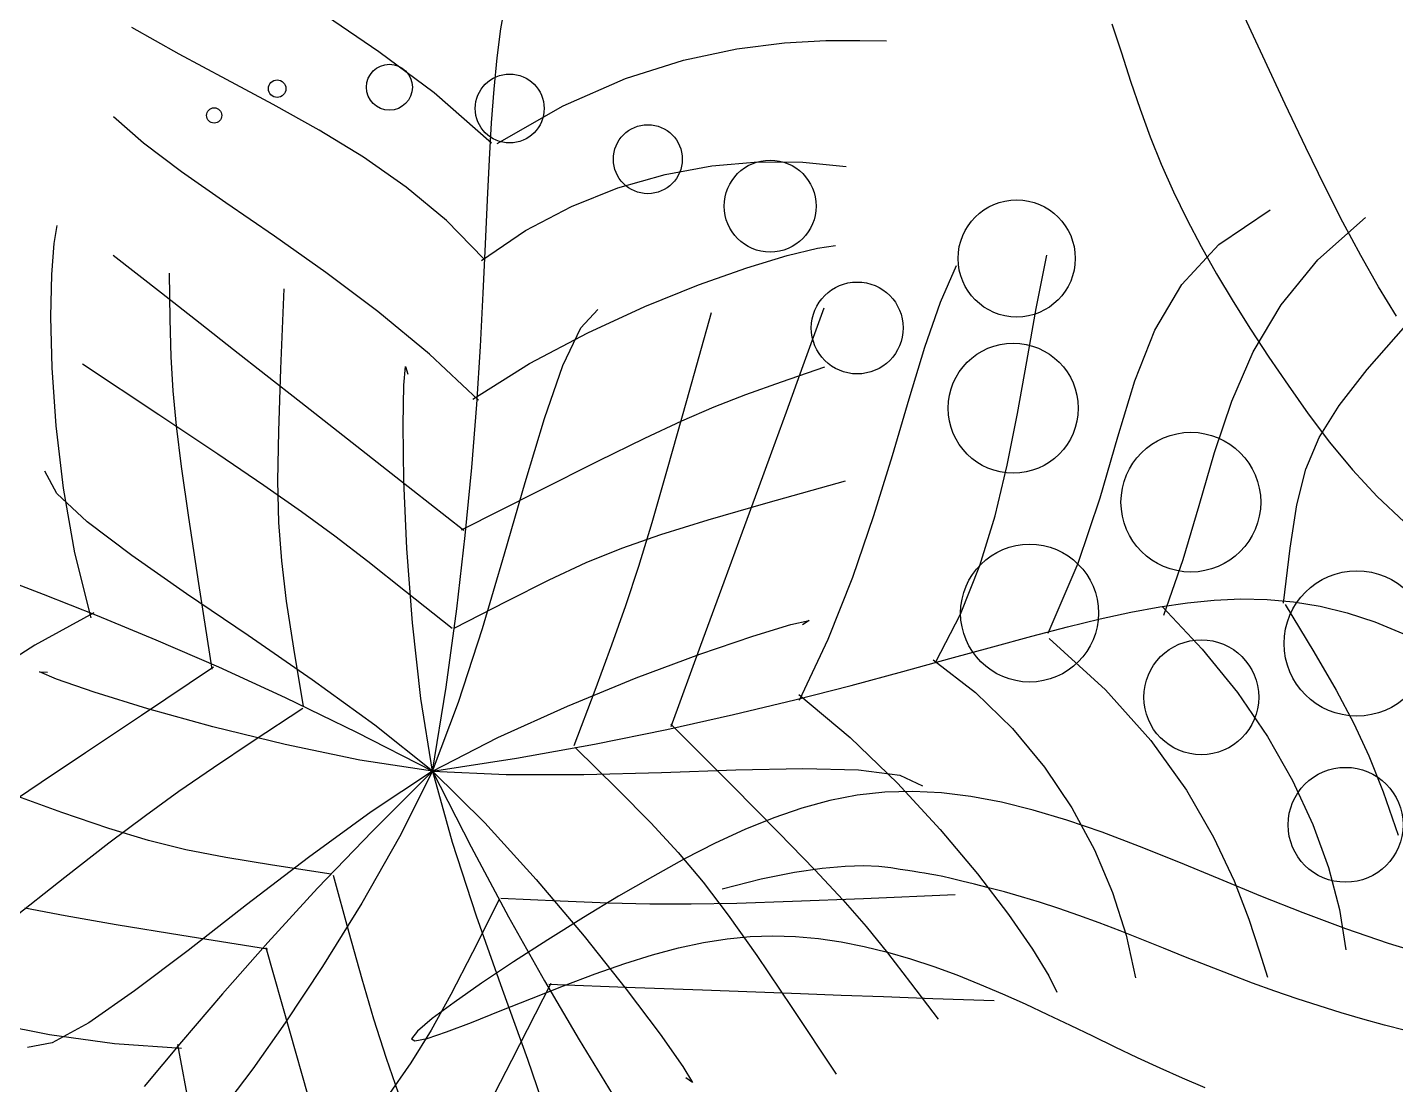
# Model space of a CAD drawing. Header units: millimetres. Extents: x -1030105 to 906887, y -616134 to 1220667.
# Drawn here: x -99299 to -98231, y 559621 to 560447 of the extents above; entities that cross this region are included whole.
import ezdxf

# ---------------------------------------------------------------- set-up
doc = ezdxf.new("R2010")
doc.units = ezdxf.units.MM
doc.header["$MEASUREMENT"] = 0
doc.linetypes.add('DASH', pattern=[0.35, 0.25, -0.1])
doc.linetypes.add('DASHED', pattern=[0.75, 0.5, -0.25])
doc.layers.add('A-Furniture', color=143, linetype='Continuous')
doc.layers.add('A-Tree', color=98, linetype='Continuous')
doc.layers.add('A-Wall', color=6, linetype='Continuous', lineweight=9)

# ---------------------------------------------------------------- blocks, each defined once
blk = doc.blocks.new('FUR')
at = {"layer": 'A-Furniture'}
blk.add_spline([(-46363.2046159654, 38182.85801342491), (-48352.45049999998, 38723.47072861483), (-50738.45049999998, 38177.97072861483), (-51361.95049999998, 36516.97072861483), (-50932.45049999998, 34079.47072861483), (-50064.45049999998, 32040.47072861483), (-50421.45049999998, 30984.47072861483), (-51847.95049999998, 29642.97072861483), (-52520.45049999998, 28301.97072861483), (-51538.45049999998, 26725.97072861483), (-50124.45049999998, 25889.47072861483), (-50094.95049999998, 24970.97072861483), (-52639.45049999998, 24598.97072861483), (-55764.95049999998, 24190.97072861483), (-58101.45049999998, 22242.47072861483), (-58906.45049999998, 18981.47072861483), (-56698.45049999998, 16186.47072861483), (-53354.95049999998, 16334.47072861483), (-51777.45049999998, 19442.47072861483), (-50750.45049999998, 19799.47072861483), (-49707.95049999998, 18980.47072861483), (-48063.95049999998, 17525.97072861483), (-44521.95049999998, 19754.47072861483), (-45333.45049999998, 23058.97072861483), (-45063.45049999998, 25559.47072861483), (-44006.95049999998, 26674.97072861483), (-42619.95049999998, 29779.47072861483), (-44288.45049999998, 31022.47072861483), (-44768.45049999998, 31763.97072861483), (-44666.95049999998, 32855.97072861483), (-43949.45049999998, 34829.47072861483), (-44667.45049999998, 36917.97072861483), (-46363.20461596519, 38182.85801342502)], degree=3, dxfattribs=at)
at = {"layer": 'A-Furniture', "color": 8, "linetype": 'DASH', "ltscale": 50}
blk.add_spline([(-50565.95049999998, 37158.97072861483), (-51007.95049999998, 36018.47072861483), (-50216.45049999998, 33498.97072861483), (-49314.45049999998, 31732.97072861483), (-50013.95049999998, 29838.47072861483), (-51872.95049999998, 28826.97072861483), (-52222.45049999998, 28146.47072861483), (-51693.45049999998, 27010.97072861483), (-49882.95049999998, 26208.47072861483), (-49561.45049999998, 25206.47072861483), (-50398.45049999998, 23780.47072861483), (-53858.45049999998, 23927.97072861483), (-55624.95049999998, 23970.97072861483), (-58351.95049999998, 20316.47072861483), (-57893.95049999998, 17233.97072861483), (-55903.95049999998, 16634.97072861483), (-53916.45049999998, 17057.97072861483), (-52627.95049999998, 18970.97072861483), (-51723.95049999998, 19729.47072861483), (-50443.95049999998, 19895.47072861483), (-49094.45049999998, 18897.47072861483), (-47842.95049999998, 18106.47072861483), (-46007.95049999998, 18156.47072861483), (-44971.95049999998, 19467.47072861483), (-45615.95049999998, 21674.97072861483), (-45842.45049999998, 25105.97072861483), (-44013.45049999998, 27179.97072861483), (-43513.95049999998, 29135.47072861483), (-44916.45049999998, 31443.97072861483), (-45133.45049999998, 32868.97072861483), (-44396.45049999998, 34640.47072861483), (-45721.95049999998, 37012.97072861483), (-47384.45049999998, 37836.47072861483), (-50304.45049999998, 37553.97072861483), (-50565.95049999998, 37158.97072861483)], degree=3, dxfattribs=at)
blk = doc.blocks.new('CAY8')
at = {"color": 0, "linetype": 'ByBlock'}
for p, q in [((-472.0234123269674, 249.7423851020376), (-479.4823374234238, 262.9357284280577)), ((-464.3901957457329, 236.8827186455765), (-472.0234123269674, 249.7423851020376)), ((-493.3728756879118, 233.6160358910729), (-496.7188897224969, 244.2751476715221)), ((-456.83089674443, 224.1828769493968), (-464.3901957457329, 236.8827186455765)), ((-424.066612782799, 221.536708998372), (-431.4266152527471, 237.579731370899)), ((-488.4286817521916, 221.3224016567492), (-493.3728756879118, 233.6160358910729)), ((-529.1291118873614, 222.6156771424376), (-525.7962675628205, 226.4478168671649)), ((-534.1771942512187, 215.5189415606455), (-529.1291118873614, 222.6156771424376)), ((-482.3386541822165, 207.5884679366663), (-488.4286817521916, 221.3224016567492)), ((-449.5937243877688, 211.4690079040902), (-456.83089674443, 224.1828769493968)), ((-416.7712061167895, 203.7164701459933), (-424.066612782799, 221.536708998372)), ((-540.4725774658564, 205.5787181333817), (-534.1771942512187, 215.5189415606455)), ((-391.6166716450225, 209.4116316665695), (-386.536456254702, 215.2882704434614)), ((-510.747772966175, 195.2770739056814), (-516.8282137294864, 211.2602769260211)), ((-442.9268877396735, 198.5672594000516), (-449.5937243877688, 211.4690079040902)), ((-475.5551392436882, 192.6084576991361), (-482.3386541822165, 207.5884679366663)), ((-396.7141912121133, 203.0162115733274), (-391.6166716450225, 209.4116316665695)), ((-547.5473243426732, 193.2161148739415), (-540.4725774658564, 205.5787181333817)), ((-410.3545528378509, 183.4893243508359), (-416.7712061167895, 203.7164701459933)), ((-401.9414920584222, 196.0155466181914), (-396.7141912121133, 203.0162115733274)), ((-512.3606044728203, 187.8422923909693), (-505.9418902254674, 198.9026007555385)), ((-437.0785958647884, 185.3037793283311), (-442.9268877396735, 198.5672594000516)), ((-505.8641104859544, 182.4341494421842), (-510.747772966175, 195.2770739056814)), ((-407.4110512876414, 188.3231732573859), (-401.9414920584222, 196.0155466181914)), ((-554.9334976935261, 178.8522397940487), (-547.5473243426732, 193.2161148739415)), ((-468.530483204273, 176.5765939127978), (-475.5551392436882, 192.6084576991361)), ((-528.8949956708511, 166.6540602360055), (-539.8103094443923, 189.728823084175)), ((-517.5206264303979, 178.707533109935), (-512.3606044728203, 187.8422923909693)), ((-413.2353460013674, 179.8526279462185), (-407.4110512876414, 188.3231732573859)), ((-432.2970578273653, 171.5047155791926), (-437.0785958647884, 185.3037793283311)), ((-501.6613035335231, 171.3699867887062), (-505.8641104859544, 182.4341494421842)), ((-419.5268533027684, 170.5174471407827), (-413.2353460013674, 179.8526279462185)), ((-409.0996644252064, 182.551678090118), (-387.9325918826053, 182.0549317809655)), ((-387.9325918826053, 182.0549317809655), (-369.1204170304827, 179.5734140641234)), ((-369.1204170304827, 179.5734140641234), (-352.585834899377, 175.6065559342187)), ((-562.1631603298792, 162.9082009060821), (-554.9334976935261, 178.8522397940487)), ((-521.9710355261104, 170.3198993019851), (-517.5206264303979, 178.707533109935)), ((-493.1637030583934, 160.0134672612567), (-480.8241519440107, 178.658963784017)), ((-461.7170323297378, 159.6870995455047), (-468.530483204273, 176.5765939127978)), ((-352.585834899377, 175.6065559342187), (-338.2515405183203, 170.6537883855508)), ((-564.5138418767656, 162.6316658040832), (-564.2287910132563, 169.6328246443973)), ((-526.2609111872789, 161.5009673563418), (-521.9710355261104, 170.3198993019851)), ((-497.6234293520738, 160.7230691995373), (-501.6613035335231, 171.3699867887062)), ((-428.8304826916556, 156.9962160433588), (-432.2970578273653, 171.5047155791926)), ((-426.3980502948816, 160.2311672960586), (-419.5268533027684, 170.5174471407827)), ((-338.2515405183203, 170.6537883855508), (-326.0402289184403, 165.2145424122882)), ((-520.4836575158024, 148.7442344275569), (-528.8949956708511, 166.6540602360055)), ((-326.0402289184403, 165.2145424122882), (-315.8745951290311, 159.788249008403)), ((-568.7683750635242, 145.8051062228787), (-562.1631603298792, 162.9082009060821)), ((-561.3908892303134, 151.4822163891677), (-564.5138418767656, 162.6316658040832)), ((-530.9393328405695, 151.0723136625547), (-526.2609111872789, 161.5009673563418)), ((-493.2345651866326, 149.1318799274613), (-497.6234293520738, 160.7230691995373)), ((-433.9598652631812, 148.9246750819239), (-426.3980502948816, 160.2311672960586)), ((-502.6604980956745, 145.4379338099916), (-493.1637030583934, 160.0134672612567)), ((-455.5671328871595, 142.1341975657651), (-461.7170323297378, 159.6870995455047)), ((-429.6877750555486, 156.9531823333546), (-414.8217997479205, 157.7185587842632)), ((-414.8217997479205, 157.7185587842632), (-400.4439684549998, 156.8858986028954)), ((-400.4439684549998, 156.8858986028954), (-386.6384441060054, 154.6065946029285)), ((-315.8745951290311, 159.788249008403), (-307.6773341808275, 154.874339168784)), ((-386.6384441060054, 154.6065946029285), (-373.4893896300255, 151.0320395988911)), ((-307.6773341808275, 154.874339168784), (-301.3711411031236, 150.9722438874687)), ((-582.2682348797953, 140.4461434610657), (-591.408847836834, 152.2033529562632)), ((-555.6430690272518, 136.9833626435156), (-561.3908892303134, 151.4822163891677)), ((-536.5553799144818, 137.8555146098461), (-530.9393328405695, 151.0723136625547)), ((-513.9895497671878, 134.6363956933947), (-520.4836575158024, 148.7442344275569)), ((-487.9787882800647, 135.2349022262442), (-493.2345651866326, 149.1318799274613)), ((-442.3170312238708, 136.5982580254877), (-433.9598652631812, 148.9246750819239)), ((-373.4893896300255, 151.0320395988911), (-361.0809679558206, 146.3136264043951)), ((-574.2812047055322, 127.9640637561624), (-568.7683750635242, 145.8051062228787)), ((-509.9663292856112, 133.7321927650646), (-502.6604980956745, 145.4379338099916)), ((-361.0809679558206, 146.3136264043951), (-349.4973420130682, 140.6027478327251)), ((-466.1635207579584, 138.4586189779893), (-463.0849873619572, 142.6171325276318)), ((-463.0849873619572, 142.6171325276318), (-463.6372864373461, 140.4370648727654)), ((-450.5331311432874, 124.112110941498), (-455.5671328871595, 142.1341975657651)), ((-572.4520528887351, 127.5246524686463), (-582.2682348797953, 140.4461434610657)), ((-543.6581318356166, 120.6721465877654), (-536.5553799144818, 137.8555146098461)), ((-472.0525028752872, 129.0653048511904), (-466.1635207579584, 138.4586189779893)), ((-349.4973420130682, 140.6027478327251), (-338.8226747307908, 134.0507966980167)), ((-548.0535172211949, 119.9339908118436), (-555.6430690272518, 136.9833626435156)), ((-515.7329888584845, 123.696073461515), (-509.9663292856112, 133.7321927650646)), ((-508.8259272145206, 122.9675940677571), (-513.9895497671878, 134.6363956933947)), ((-481.3401758777891, 117.6706193487353), (-487.9787882800647, 135.2349022262442)), ((-451.5727323776209, 123.2695538684948), (-442.3170312238708, 136.5982580254877)), ((-338.8226747307908, 134.0507966980167), (-329.1411290379456, 126.8091658138819)), ((-591.6277328439446, 129.5552473305233), (-610.2219580934379, 129.1304904034132)), ((-572.932117834569, 128.773736451456), (-591.6277328439446, 129.5552473305233)), ((-562.0089620236668, 113.3461963345053), (-572.4520528887351, 127.5246524686463)), ((-479.9315499634231, 115.540970774784), (-472.0525028752872, 129.0653048511904)), ((-425.3696475483939, 120.1530564887162), (-415.7309364694866, 126.5685303004884)), ((-415.7309364694866, 126.5685303004884), (-408.9843531721035, 128.4609078810772)), ((-591.4065138082788, 118.3416673490738), (-594.410176080577, 122.5545779539989)), ((-594.410176080577, 122.5545779539989), (-592.5074783316068, 121.3556323652829)), ((-520.6122690447719, 114.1294052340545), (-515.7329888584845, 123.696073461515)), ((-504.4060446454805, 112.374879584424), (-508.8259272145206, 122.9675940677571)), ((-461.8301529237269, 108.9562003518386), (-451.5727323776209, 123.2695538684948)), ((-451.7200664056927, 125.144966178721), (-433.0486686639615, 125.4151389438794)), ((-433.0486686639615, 125.4151389438794), (-414.7415354125824, 124.4183533439082)), ((-414.7415354125824, 124.4183533439082), (-397.3437647140945, 122.4695145579699)), ((-397.3437647140945, 122.4695145579699), (-381.4004546313645, 119.883527767257)), ((-245.2185787818435, 122.466199539298), (-247.1351987057842, 114.2389463308591)), ((-584.2927367524444, 109.8382188335909), (-591.4065138082788, 118.3416673490738)), ((-552.7966680316877, 98.34378598546937), (-543.6581318356166, 120.6721465877654)), ((-539.4053697646432, 101.1329871384096), (-548.0535172211949, 119.9339908118436)), ((-437.3827027587813, 110.2061624241342), (-425.3696475483939, 120.1530564887162)), ((-381.4004546313645, 119.883527767257), (-367.456703226866, 116.975298150408)), ((-488.9802782726965, 98.98939737553337), (-479.9315499634231, 115.540970774784)), ((-472.8028052226709, 95.07751454870049), (-481.3401758777891, 117.6706193487353)), ((-367.456703226866, 116.975298150408), (-356.0576085637931, 114.0597308886809)), ((-550.9876224443415, 97.81809141617305), (-562.0089620236668, 113.3461963345053)), ((-525.2559620744923, 103.8320174178534), (-520.6122690447719, 114.1294052340545)), ((-500.1431568491225, 101.495302277699), (-504.4060446454805, 112.374879584424)), ((-400.8985832363014, 93.93598275101431), (-382.3261971223528, 111.447556904177)), ((-356.0576085637931, 114.0597308886809), (-347.748268704685, 111.4517311611071)), ((-347.748268704685, 111.4517311611071), (-343.0737817123427, 109.4662041477659)), ((-247.1351987057842, 114.2389463308591), (-249.0017654433741, 106.1367432765346)), ((-573.8650901500205, 98.16555069083006), (-584.2927367524444, 109.8382188335909)), ((-473.1924770616151, 93.67583521634697), (-461.8301529237269, 108.9562003518386)), ((-451.2523184500151, 97.71952408367542), (-437.3827027587813, 110.2061624241342)), ((-213.8665142366135, 93.09714804663417), (-212.0859764125034, 109.6537806378929)), ((-530.315860177272, 91.60373934716517), (-525.2559620744923, 103.8320174178534)), ((-249.0017654433741, 106.1367432765346), (-250.7557125121002, 98.09081274672826)), ((-609.3224228992531, 85.78770611924301), (-620.2499079079407, 99.32378246149347)), ((-530.4817626108834, 81.37923786792999), (-539.4053697646432, 101.1329871384096)), ((-495.4505186133883, 88.965912181362), (-500.1431568491225, 101.495302277699)), ((-609.9228009681956, 95.89379316142913), (-622.3029106705999, 95.30160976731895)), ((-595.0818653860897, 96.59793175597042), (-609.9228009681956, 95.89379316142913)), ((-576.3257956500074, 97.48396543743183), (-595.0818653860897, 96.59793175597042)), ((-552.2002834869181, 98.62183409217141), (-576.3257956500074, 97.48396543743183)), ((-560.9198192387394, 84.44498120407115), (-573.8650901500205, 98.16555069083006)), ((-539.4366943115583, 80.84765406869155), (-550.9876224443415, 97.81809141617305)), ((-498.3783040526523, 80.51436528085651), (-488.9802782726965, 98.98939737553337)), ((-473.2515376457504, 95.55878836633383), (-449.1920418083955, 93.76736685017568)), ((-466.4607109725748, 83.68481744486235), (-451.2523184500151, 97.71952408367542)), ((-368.0686793536279, 85.52194599921677), (-354.7467094988297, 96.24387016711444)), ((-250.7557125121002, 98.09081274672826), (-252.3344734289913, 90.03237711354632)), ((-536.4437555838504, 76.24440035715998), (-530.315860177272, 91.60373934716517)), ((-485.7628889914322, 77.44609620422307), (-473.1924770616151, 93.67583521634697)), ((-449.1920418083955, 93.76736685017568), (-430.6548166285556, 92.3222010913396)), ((-430.6548166285556, 92.3222010913396), (-416.3494397782761, 91.06523844454387)), ((-415.3325933417709, 80.40188424651024), (-400.8985832363014, 93.93598275101431)), ((-215.4343260186997, 78.34123669729343), (-213.8665142366135, 93.09714804663417)), ((-489.7413847271364, 73.42375933037147), (-495.4505186133883, 88.965912181362)), ((-416.3494397782761, 91.06523844454387), (-404.9854889286853, 89.83842626470323)), ((-404.9854889286853, 89.83842626470323), (-395.2725417517631, 88.48371190679791)), ((-395.2725417517631, 88.48371190679791), (-385.9201759199477, 86.84304272534973)), ((-252.3344734289913, 90.03237711354632), (-253.675481710683, 81.89265874752346)), ((-600.447227595947, 75.22217484450994), (-609.3224228992531, 85.78770611924301)), ((-546.2531692560715, 69.79782865692141), (-560.9198192387394, 84.44498120407115)), ((-385.9201759199477, 86.84304272534973), (-375.637969104695, 84.7583660758628)), ((-378.7738916518774, 76.90862505730365), (-368.0686793536279, 85.52194599921677)), ((-375.637969104695, 84.7583660758628), (-363.1354989780502, 82.07162931194216)), ((-326.2370211945436, 80.8448275231076), (-317.1335786784821, 87.32092265924621)), ((-527.4048377851996, 62.34220064919828), (-539.4366943115583, 80.84765406869155)), ((-522.065831713071, 61.47162924499025), (-530.4817626108834, 81.37923786792999)), ((-507.3052435531627, 61.21965511784401), (-498.3783040526523, 80.51436528085651)), ((-482.4900966758269, 69.09371848515184), (-466.4607109725748, 83.68481744486235)), ((-426.7431556430656, 69.86605883240009), (-415.3325933417709, 80.40188424651024)), ((-336.401122192523, 72.3436777613988), (-326.2370211945436, 80.8448275231076)), ((-253.675481710683, 81.89265874752346), (-254.7297269463725, 73.61330088520663)), ((-499.6445729124734, 60.28462105596736), (-485.7628889914322, 77.44609620422307)), ((-387.9977968679432, 69.49250382983337), (-378.7738916518774, 76.90862505730365)), ((-304.3026046941795, 65.52359723731388), (-294.0599241667496, 76.69442385558978)), ((-216.7737701386413, 65.08592641990435), (-215.4343260186997, 78.34123669729343)), ((-589.8570822392121, 72.98031772998547), (-602.5504191840573, 71.67527885992058)), ((-592.6843067429854, 66.63642425768376), (-600.447227595947, 75.22217484450994)), ((-578.4169932778004, 73.91054705655733), (-589.8570822392121, 72.98031772998547)), ((-566.7525956112859, 74.60281999447216), (-578.4169932778004, 73.91054705655733)), ((-553.3863325517868, 75.19398969810754), (-566.7525956112859, 74.60281999447216)), ((-536.8406474112253, 75.82090932295432), (-553.3863325517868, 75.19398969810754)), ((-489.2159745000226, 73.17715869807034), (-472.7147512470819, 72.09548061064743)), ((-254.7297269463725, 73.61330088520663), (-255.5024230092804, 65.17763021953033)), ((-617.9745608006106, 69.85857729133022), (-637.607063776557, 67.39335986892002)), ((-602.5504191840573, 71.67527885992058), (-617.9745608006106, 69.85857729133022)), ((-530.6613854387015, 55.34541133220227), (-546.2531692560715, 69.79782865692141)), ((-498.8226919101853, 54.93790318232823), (-482.4900966758269, 69.09371848515184)), ((-472.7147512470819, 72.09548061064743), (-459.5213732012544, 71.06197728368898)), ((-459.5213732012544, 71.06197728368898), (-448.2929953548646, 69.8276306012649)), ((-448.2929953548646, 69.8276306012649), (-437.6867726999753, 68.14342244724867)), ((-436.2451983452102, 61.34930394943694), (-426.7431556430656, 69.86605883240009)), ((-396.8758454762556, 62.36217880487129), (-387.9977968679432, 69.49250382983337)), ((-347.5809473360114, 62.30769843726921), (-336.401122192523, 72.3436777613988)), ((-623.4196770905091, 60.63405518886611), (-631.89220434446, 68.30612980827027)), ((-585.0936450837598, 59.03968998000528), (-592.6843067429854, 66.63642425768376)), ((-437.6867726999753, 68.14342244724867), (-426.3598602293041, 65.76033470531729)), ((-426.3598602293041, 65.76033470531729), (-412.9694129349791, 62.42934925973714)), ((-314.1740806295038, 54.2901213905734), (-304.3026046941795, 65.52359723731388)), ((-255.5024230092804, 65.17763021953033), (-256.0123398445994, 56.57939431035811)), ((-217.8692049755318, 53.03109704423878), (-216.7737701386413, 65.08592641990435)), ((-514.9407130246236, 42.20904751358648), (-527.4048377851996, 62.34220064919828)), ((-514.9407130246236, 42.20904751358648), (-522.065831713071, 61.47162924499025)), ((-514.9407130246236, 42.20904751358648), (-507.3052435531627, 61.21965511784401)), ((-444.9536496529672, 53.87241703896325), (-436.2451983452102, 61.34930394943694)), ((-412.9694129349791, 62.42934925973714), (-396.1725858089321, 57.90144799411974)), ((-406.5434879520308, 54.60624647094119), (-396.8758454762556, 62.36217880487129)), ((-359.7315622889928, 51.22711461275503), (-347.5809473360114, 62.30769843726921)), ((-612.5852082136971, 51.20866150500842), (-623.4196770905091, 60.63405518886611)), ((-576.7352273631677, 51.44120763179853), (-585.0936450837598, 59.03968998000528)), ((-514.9407130246236, 42.20904751358648), (-499.6445729124734, 60.28462105596736)), ((-396.1725858089321, 57.90144799411974), (-374.6265338439462, 51.92761279286242)), ((-514.9407130246236, 42.20904751358648), (-530.6613854387015, 55.34541133220227)), ((-514.9407130246236, 42.20904751358648), (-498.8226919101853, 54.93790318232823)), ((-453.983437771034, 46.45619554258337), (-444.9536496529672, 53.87241703896325)), ((-418.1361747689789, 45.31330331610843), (-406.5434879520308, 54.60624647094119)), ((-323.9163959737252, 43.1763339069239), (-314.1740806295038, 54.2901213905734)), ((-266.1310798058093, 50.3035335256809), (-251.4838052671967, 54.51260685362104)), ((-256.0123398445994, 56.57939431035811), (-256.2782473964744, 47.81234071539257)), ((-251.4838052671967, 54.51260685362104), (-234.2944265078968, 55.33530024856191)), ((-598.4377251348978, 39.14359026712373), (-612.5852082136971, 51.20866150500842)), ((-566.6690383246005, 42.85021283319111), (-576.7352273631677, 51.44120763179853)), ((-372.8080327155167, 39.59215134982696), (-359.7315622889928, 51.22711461275503)), ((-279.0867098703584, 43.28780508400996), (-266.1310798058093, 50.3035335256809)), ((-218.7049889084647, 41.87662839961013), (-217.8692049755318, 53.03109704423878)), ((-644.3249681033249, 34.59592089311809), (-657.2545615651889, 46.39871762953589)), ((-464.4494909036493, 38.12143690111589), (-453.983437771034, 46.45619554258337)), ((-256.2782473964744, 47.81234071539257), (-256.3189156101635, 38.87021699325305)), ((-553.9550627124972, 32.27594120535832), (-566.6690383246005, 42.85021283319111)), ((-514.9407130246236, 42.20904751358648), (-537.9401058788408, 36.57644690948109)), ((-514.9407130246236, 42.20904751358648), (-535.4622996625676, 41.38512206564519)), ((-514.9407130246236, 42.20904751358648), (-532.2920923737674, 31.3171592378585)), ((-514.9407130246236, 42.20904751358648), (-520.4986323813264, 22.43725185123367)), ((-514.9407130246236, 42.20904751358648), (-516.6909947685544, 18.59475575963188)), ((-514.9407130246236, 42.20904751358648), (-509.9437827997517, 22.34112653874945)), ((-514.9407130246236, 42.20904751358648), (-497.8541094556404, 30.81333122327669)), ((-514.9407130246236, 42.20904751358648), (-494.5010609570145, 40.82188534081979)), ((-514.9407130246236, 42.20904751358648), (-493.0230537781154, 33.2472131932609)), ((-432.7893564023161, 33.5719458280455), (-418.1361747689789, 45.31330331610843)), ((-333.7715947270608, 32.36457237811737), (-323.9163959737252, 43.1763339069239)), ((-291.2011552085805, 34.04514634885891), (-279.0867098703584, 43.28780508400996)), ((-580.0261552743959, 23.55248298603146), (-598.4377251348978, 39.14359026712373)), ((-556.9962262383397, 39.53288552654158), (-578.5407044649892, 37.15027502142948)), ((-535.4622996625676, 41.38512206564519), (-556.9962262383397, 39.53288552654158)), ((-494.5010609570145, 40.82188534081979), (-473.3921251130942, 38.29425470030583)), ((-473.3921251130942, 38.29425470030583), (-452.9171757711429, 35.065299930744)), ((-386.7654242800254, 27.89303371137248), (-372.8080327155167, 39.59215134982696)), ((-256.3189156101635, 38.87021699325305), (-256.1531144305973, 29.7467707034757)), ((-230.1314838701201, 36.54404216280273), (-212.6195316337307, 39.72340049386003)), ((-219.262351992902, 31.35835221382331), (-218.7049889084647, 41.87662839961013)), ((-644.7883681390576, 32.27483584430047), (-651.3587803144601, 34.70941238756677)), ((-630.1000820602039, 23.02884146569158), (-644.3249681033249, 34.59592089311809)), ((-599.0939460551726, 34.73522767526629), (-617.6541627225943, 32.78568061359874)), ((-578.5407044649892, 37.15027502142948), (-599.0939460551726, 34.73522767526629)), ((-537.9401058788408, 36.57644690948109), (-559.2578860812628, 30.85197095170042)), ((-477.4667372563617, 27.88893855577226), (-464.4494909036493, 38.12143690111589)), ((-452.9171757711429, 35.065299930744), (-434.3794832098338, 31.57416537227436)), ((-245.3445772471296, 31.13239708212677), (-230.1314838701201, 36.54404216280273)), ((-633.2195661793212, 31.7995709619081), (-644.7883681390576, 32.27483584430047)), ((-617.6541627225943, 32.78568061359874), (-633.2195661793212, 31.7995709619081)), ((-559.2578860812628, 30.85197095170042), (-578.9671641985824, 25.1105390243265)), ((-553.6749451245105, 31.76760871993065), (-558.1916070221032, 15.83799823256595)), ((-532.2920923737674, 31.3171592378585), (-550.8552842185436, 20.9545342007641)), ((-497.8541094556404, 30.81333122327669), (-479.3440795787665, 19.6544975957022)), ((-493.0230537781154, 33.2472131932609), (-472.4118447672208, 25.34813471244888)), ((-451.6384833260799, 18.47077049566906), (-432.7893564023161, 33.5719458280455)), ((-434.3794832098338, 31.57416537227436), (-419.082317708102, 28.25999536398922)), ((-343.9817208903823, 22.03717439603679), (-333.7715947270608, 32.36457237811737)), ((-303.3248755675577, 23.15528213943071), (-291.2011552085805, 34.04514634885891)), ((-258.7884816666174, 23.88567893571053), (-245.3445772471296, 31.13239708212677)), ((-219.5100109874238, 21.35590780177336), (-219.262351992902, 31.35835221382331)), ((-477.5389077051277, 27.31303994924565), (-473.4684862854974, 11.28518713643462)), ((-419.082317708102, 28.25999536398922), (-408.3289495442277, 25.56193424583216)), ((-401.558802646503, 16.61998675982068), (-386.7654242800254, 27.89303371137248)), ((-256.1531144305973, 29.7467707034757), (-255.7996138025755, 20.43574940382859)), ((-614.8358004115271, 12.27264359180299), (-630.1000820602039, 23.02884146569158)), ((-578.9671641985824, 25.1105390243265), (-597.1410507976889, 19.4270705096078)), ((-580.1063017785109, 24.20559998363933), (-586.4793176364165, 0.9092536805856071)), ((-472.4118447672208, 25.34813471244888), (-453.0919748091674, 18.40822770309933)), ((-408.3289495442277, 25.56193424583216), (-403.4226489977355, 23.91912635676454)), ((-403.4226489977355, 23.91912635676454), (-405.6666863472328, 23.77071603705735)), ((-316.3083306943063, 11.19793727630349), (-303.3248755675577, 23.15528213943071)), ((-270.992867031031, 15.20110140658107), (-258.7884816666174, 23.88567893571053)), ((-597.1410507976889, 19.4270705096078), (-613.8526564457989, 13.87648479149539)), ((-550.8552842185436, 20.9545342007641), (-569.3177981892786, 11.53194021872514)), ((-520.4986323813264, 22.43725185123367), (-525.3914000185159, 1.384898091755531)), ((-509.9437827997517, 22.34112653874945), (-505.8246824824946, 1.484254728626183)), ((-479.3440795787665, 19.6544975957022), (-460.5137672417532, 8.918543415655222)), ((-354.7888184639069, 12.37647755236867), (-343.9817208903823, 22.03717439603679)), ((-255.7996138025755, 20.43574940382859), (-255.2771836710945, 10.93090065293109)), ((-219.4135543265857, 11.78488637560258), (-219.5100109874238, 21.35590780177336)), ((-558.1916070221032, 15.83799823256595), (-561.7597736596272, 2.943245166296037)), ((-516.6909947685544, 18.59475575963188), (-517.834250971775, -3.448618369655378)), ((-453.0919748091674, 18.40822770309933), (-435.0483327216407, 12.32390779860179)), ((-451.319430670299, 19.04626217926307), (-445.5883806868496, -4.389257807995818)), ((-417.1432334786059, 6.263235557076769), (-401.558802646503, 16.61998675982068)), ((-613.8526564457989, 13.87648479149539), (-629.175091709998, 8.53370125308902)), ((-615.1889541339242, 13.8059040741955), (-621.7094779063464, -3.733182263777053)), ((-569.3177981892786, 11.53194021872514), (-586.3671439150548, 3.460145107181233)), ((-435.0483327216407, 12.32390779860179), (-418.2658073221955, 6.991590630970677)), ((-366.4349314485717, 3.564819439061466), (-354.7888184639069, 12.37647755236867)), ((-282.4874032434072, 5.475878179009669), (-270.992867031031, 15.20110140658107)), ((-473.4684862854974, 11.28518713643462), (-470.374428329922, -1.581831117617185)), ((-460.5137672417532, 8.918543415655222), (-442.4663162921552, -1.208534533054262)), ((-416.5277129424849, 7.711247894048938), (-410.5009841628471, -9.962818620651888)), ((-331.0019803362356, -1.247163421516234), (-316.3083306943063, 11.19793727630349)), ((-255.2771836710945, 10.93090065293109), (-254.5764390634267, 1.236392831344347)), ((-234.1100728094443, 3.301959792350317), (-218.540621287566, 8.223623357271208)), ((-418.2658073221955, 6.991590630970677), (-402.7292874286486, 2.307691833726494)), ((-293.8017602062591, -4.892777064042093), (-282.4874032434072, 5.475878179009669)), ((-586.3671439150548, 3.460145107181233), (-600.6908310262643, -2.850083317838653)), ((-586.4793176364165, 0.9092536805856071), (-591.4325938258171, -17.20262812744295)), ((-561.7597736596272, 2.943245166296037), (-564.7058800794239, -8.364180345319255)), ((-517.5498646212927, 2.034697357705227), (-531.5354290884043, -6.789382359964293)), ((-525.3914000185159, 1.384898091755531), (-529.7830126788303, -19.84138545288261)), ((-516.9798506034913, 2.144021638379854), (-503.2256160314701, -7.074099445611864)), ((-505.8246824824946, 1.484254728626183), (-502.5684936513917, -18.98638116199254)), ((-402.7292874286486, 2.307691833726494), (-388.4236618580308, -1.831372961378293)), ((-379.1621038449866, -4.215462352198301), (-366.4349314485717, 3.564819439061466)), ((-254.5764390634267, 1.236392831344347), (-253.5753753379813, -8.601922394829671)), ((-246.0385728756937, -1.228321807318935), (-234.1100728094443, 3.301959792350317)), ((-600.6908310262643, -2.850083317838653), (-610.9763691523822, -6.98797724004362)), ((-517.834250971775, -3.448618369655378), (-518.4643266090843, -23.96745579247181)), ((-470.374428329922, -1.581831117617185), (-468.0786022117954, -12.64208713785592)), ((-442.4663162921552, -1.208534533054262), (-426.3048705775927, -10.54073946491371)), ((-388.4236618580308, -1.831372961378293), (-375.3338194277658, -5.529188120692197)), ((-379.467949244774, -3.413427010940723), (-374.1461939758137, -17.31529536812559)), ((-348.2562842402967, -13.6002951336468), (-331.0019803362356, -1.247163421516234)), ((-255.3748360087175, -6.006660683027803), (-246.0385728756937, -1.228321807318935)), ((-531.5354290884043, -6.789382359964293), (-542.8165741543471, -13.7081336483152)), ((-503.2256160314701, -7.074099445611864), (-492.0646012317211, -14.45232541357655)), ((-445.5883806868496, -4.389257807995818), (-441.2344973899726, -22.46578738822245)), ((-375.3338194277658, -5.529188120692197), (-363.4276693109987, -8.885449513667481)), ((-305.4656078226235, -15.50765063863037), (-293.8017602062591, -4.892777064042093)), ((-263.1675767300021, -11.67249607593658), (-255.3748360087175, -6.006660683027803)), ((-564.7058800794239, -8.364180345319255), (-567.356361323049, -19.5318081698988)), ((-426.3048705775927, -10.54073946491371), (-413.1325739460135, -18.89207459598219)), ((-410.5009841628471, -9.962818620651888), (-405.7917683099495, -27.6819606843037)), ((-363.4276693109987, -8.885449513667481), (-352.6052020982588, -11.98429901568852)), ((-253.5753753379813, -8.601922394829671), (-252.1238329366879, -18.52777253656495)), ((-542.8165741543471, -13.7081336483152), (-552.6260534275989, -19.30940111038763)), ((-523.1789709761633, -14.93631776169605), (-533.8000156901599, -15.40711942019516)), ((-511.7757354589612, -14.61206620676785), (-523.1789709761633, -14.93631776169605)), ((-500.0849136561355, -14.44489523386255), (-511.7757354589612, -14.61206620676785)), ((-488.6011100840242, -14.44533532064634), (-500.0849136561355, -14.44489523386255)), ((-492.0646012317211, -14.45232541357655), (-482.2209974671187, -20.74842576715128)), ((-477.7282810385059, -14.62980380363115), (-488.6011100840242, -14.44533532064634)), ((-467.5077899274675, -15.03826545431912), (-477.7282810385059, -14.62980380363115)), ((-468.0786022117954, -12.64208713785592), (-466.402876305232, -23.24965324850746)), ((-457.8903519370924, -15.71657190246879), (-467.5077899274675, -15.03826545431912)), ((-352.6052020982588, -11.98429901568852), (-342.7494287368445, -14.9059900034099)), ((-348.7602569810751, -15.08351356517778), (-342.6917056584334, -35.36809888891548)), ((-342.7494287368445, -14.9059900034099), (-333.7433601728098, -17.73077585387909)), ((-270.4655095609032, -18.86526722655071), (-263.1675767300021, -11.67249607593658)), ((-556.0239598457392, -17.59352023855718), (-558.5701961789509, -18.5452175321243)), ((-558.5701961789509, -18.5452175321243), (-558.0276057220017, -19.59258588322518)), ((-550.717114642137, -16.74625113665206), (-556.0239598457392, -17.59352023855718)), ((-543.1442650845474, -16.01394070440256), (-550.717114642137, -16.74625113665206)), ((-533.8000156901599, -15.40711942019516), (-543.1442650845474, -16.01394070440256)), ((-502.5684936513917, -18.98638116199254), (-500.1602978844585, -37.69559437759563)), ((-448.8266822546775, -16.71057477724935), (-457.8903519370924, -15.71657190246879)), ((-440.2674960660788, -18.06612570887773), (-448.8266822546775, -16.71057477724935)), ((-432.1635085581347, -19.82907632698152), (-440.2674960660788, -18.06612570887773)), ((-413.1325739460135, -18.89207459598219), (-404.0525702451687, -26.07654314166393)), ((-374.1461939758137, -17.31529536812559), (-370.4951066554477, -31.2467316556922)), ((-333.7433601728098, -17.73077585387909), (-325.4700073527329, -20.5389099437507)), ((-318.0086159942275, -25.97152886100776), (-305.4656078226235, -15.50765063863037)), ((-278.3173490232348, -28.22441337635792), (-270.4655095609032, -18.86526722655071)), ((-252.1238329366879, -18.52777253656495), (-250.0716522999701, -28.48488510660354)), ((-567.356361323049, -19.5318081698988), (-570.0376524327785, -32.00716817427565)), ((-552.6260534275989, -19.30940111038763), (-562.1966205161134, -24.18102935085881)), ((-558.0276057220017, -19.59258588322518), (-554.7335169480702, -20.73396153031172)), ((-554.7335169480702, -20.73396153031172), (-549.1916449271648, -21.96945405701081)), ((-549.1916449271648, -21.96945405701081), (-541.9057047305378, -23.29917304557421)), ((-529.7830126788303, -19.84138545288261), (-533.837467104122, -40.13497047071542)), ((-482.2209974671187, -20.74842576715128), (-472.4189960007334, -26.7201700101341)), ((-441.2344973899726, -22.46578738822245), (-438.0093353480388, -36.45943207920755)), ((-424.4654349170942, -22.04527826125377), (-432.1635085581347, -19.82907632698152)), ((-417.1239903299265, -24.76058314145303), (-424.4654349170942, -22.04527826125377)), ((-325.4700073527329, -20.5389099437507), (-317.8123812231261, -23.4106456496138)), ((-562.1966205161134, -24.18102935085881), (-572.7610290283683, -28.91086297276888)), ((-541.9057047305378, -23.29917304557421), (-533.3794114280663, -24.72322807877754)), ((-517.3097735006577, -25.4560819500166), (-537.8272856569656, -38.14860832998784)), ((-533.3794114280663, -24.72322807877754), (-524.1164800908718, -26.24172873978932)), ((-524.1164800908718, -26.24172873978932), (-514.620625789159, -27.85478461046841)), ((-518.4643266090843, -23.96745579247181), (-518.6750666560674, -43.00813742707942)), ((-517.9556913090037, -25.33048155309916), (-497.7689195571129, -38.59054672778257)), ((-466.402876305232, -23.24965324850746), (-465.1691189834946, -34.75860177464892)), ((-410.0874385416082, -28.01875846271832), (-417.1239903299265, -24.76058314145303)), ((-404.0525702451687, -26.07654314166393), (-400.168003322482, -31.90814831723219)), ((-317.8123812231261, -23.4106456496138), (-310.6534927299781, -26.42623634910524)), ((-317.2371162965992, -23.70096444555929), (-313.7614887489453, -39.62472851617167)), ((-310.6534927299781, -26.42623634910524), (-303.876352819867, -29.66593541829025)), ((-514.620625789159, -27.85478461046841), (-505.3955635933944, -29.56250527444172)), ((-505.3955635933944, -29.56250527444172), (-496.8481402930684, -31.37064954080961)), ((-472.4189960007334, -26.7201700101341), (-461.3827880953741, -33.12532764435855)), ((-452.124185160339, -30.96495659481116), (-462.908302246351, -27.6529526651193)), ((-403.2942375323528, -31.85523517981164), (-410.0874385416082, -28.01875846271832)), ((-405.7917683099495, -27.6819606843037), (-402.2690173265273, -44.83044818046437)), ((-303.876352819867, -29.66593541829025), (-297.3826468156749, -33.20848278926678)), ((-287.7718096391382, -40.38937376553622), (-278.3173490232348, -28.22441337635792)), ((-250.0716522999701, -28.48488510660354), (-247.2686738692992, -38.41698761605039)), ((-496.8481402930684, -31.37064954080961), (-488.9977295551416, -33.30757312645983)), ((-488.9977295551416, -33.30757312645983), (-481.766836764813, -35.40728097414649)), ((-461.3827880953741, -33.12532764435855), (-447.8365650140458, -40.72166817277139)), ((-443.2324288219588, -34.14093946267349), (-452.124185160339, -30.96495659481116)), ((-436.0178925327473, -37.15018749044793), (-443.2324288219588, -34.14093946267349)), ((-396.6803938417561, -36.30336011444706), (-403.2942375323528, -31.85523517981164)), ((-370.4951066554477, -31.2467316556922), (-368.3967119368153, -45.08090922026713)), ((-297.3826468156749, -33.20848278926678), (-291.1487575445844, -37.12656461178085)), ((-500.1602978844585, -37.69559437759563), (-498.5851767611512, -53.26819816385068)), ((-481.766836764813, -35.40728097414649), (-475.0779673072811, -37.70377802721305)), ((-475.0779673072811, -37.70377802721305), (-468.8536265684652, -40.2310692292649)), ((-465.1691189834946, -34.75860177464892), (-464.1991986208941, -48.5230050408336)), ((-438.0093353480388, -36.45943207920755), (-435.6644491300085, -47.64629739802149)), ((-430.2654355930626, -39.96198690059646), (-436.0178925327473, -37.15018749044793)), ((-390.1819140089556, -41.39648008604672), (-396.6803938417561, -36.30336011444706)), ((-342.6917056584334, -35.36809888891548), (-339.2384875225962, -54.02637151409544)), ((-291.1487575445844, -37.12656461178085), (-285.1697422100824, -41.49135358938474)), ((-537.8272856569656, -38.14860832998784), (-553.673662976149, -47.8753522504976)), ((-533.837467104122, -40.13497047071542), (-537.718760036636, -58.38922864886081)), ((-497.7689195571129, -38.59054672778257), (-482.0741428617748, -48.8982716034061)), ((-468.8536265684652, -40.2310692292649), (-463.0163199336293, -43.02315952318713)), ((-447.8365650140458, -40.72166817277139), (-430.5045180199504, -50.26696109825389)), ((-425.7599173035251, -42.54562391610489), (-430.2654355930626, -39.96198690059646)), ((-383.7348045724339, -47.16794191606277), (-390.1819140089556, -41.39648008604672)), ((-313.7614887489453, -39.62472851617167), (-311.651036417823, -55.0390332510633)), ((-287.5928688424592, -40.95342361145413), (-287.6096405305416, -56.37831966110934)), ((-285.1697422100824, -41.49135358938474), (-279.4406580150662, -46.37402242733333)), ((-518.6750666560674, -43.00813742707942), (-518.5603160884402, -60.61704419213311)), ((-463.0163199336293, -43.02315952318713), (-457.4885527882343, -46.11405385258513)), ((-422.2861969658679, -44.87038475891131), (-425.7599173035251, -42.54562391610489)), ((-419.629133880253, -46.90555565206705), (-422.2861969658679, -44.87038475891131)), ((-402.2690173265273, -44.83044818046437), (-399.8016831526966, -60.79255099184047)), ((-368.3967119368153, -45.08090922026713), (-367.7330344729908, -58.69100140631599)), ((-482.0741428617748, -48.8982716034061), (-469.6536914818407, -57.05189457972847)), ((-464.1991986208941, -48.5230050408336), (-463.3149835914137, -65.89693537207313)), ((-457.4885527882343, -46.11405385258513), (-452.1928305174788, -49.53775716073687)), ((-452.1928305174788, -49.53775716073687), (-447.0639156795278, -53.3173964645739)), ((-435.6644491300085, -47.64629739802149), (-433.951393304842, -57.30248886193112)), ((-417.5735873474969, -48.62042281751019), (-419.629133880253, -46.90555565206705)), ((-415.923442687299, -50.00584539706142), (-417.5735873474969, -48.62042281751019)), ((-377.2750720724416, -53.65109242503058), (-383.7348045724339, -47.16794191606277)), ((-279.4406580150662, -46.37402242733333), (-273.956562163743, -51.84574382937535)), ((-498.5851767611512, -53.26819816385068), (-497.8282118599436, -64.3290057653121)), ((-447.0639156795278, -53.3173964645739), (-442.0855995214642, -57.43258707865425)), ((-430.5045180199504, -50.26696109825389), (-408.1108383754381, -62.51897592355635)), ((-414.5586892920091, -51.13897420919056), (-415.923442687299, -50.00584539706142)), ((-413.3783425725978, -52.11853299225004), (-414.5586892920091, -51.13897420919056)), ((-412.2814179404286, -53.04324548321711), (-413.3783425725978, -52.11853299225004)), ((-411.166930806341, -54.01183542011677), (-412.2814179404286, -53.04324548321711)), ((-273.956562163743, -51.84574382937535), (-268.7125118585518, -57.97769050043826)), ((-469.6536914818407, -57.05189457972847), (-459.2898956749832, -63.84965405474031)), ((-409.9338965813713, -55.12302654058112), (-411.166930806341, -54.01183542011677)), ((-408.4813306764245, -56.47554258315904), (-409.9338965813713, -55.12302654058112)), ((-406.7082485028641, -58.16810728423843), (-408.4813306764245, -56.47554258315904)), ((-370.7387230470686, -60.87927843361649), (-377.2750720724416, -53.65109242503058)), ((-339.2384875225962, -54.02637151409544), (-337.9017269229789, -70.97752017061248)), ((-311.651036417823, -55.0390332510633), (-310.8197552654074, -69.85799359863267)), ((-287.6096405305416, -56.37831966110934), (-287.8050130866304, -68.71117584781132)), ((-442.0855995214642, -57.43258707865425), (-437.2539304622896, -61.85206639020726)), ((-433.951393304842, -57.30248886193112), (-432.6217224410411, -66.70411198853071)), ((-404.5385457371067, -60.27896834072999), (-406.7082485028641, -58.16810728423843)), ((-401.9956391210853, -62.80446927997946), (-404.5385457371067, -60.27896834072999)), ((-399.8016831526966, -60.79255099184047), (-398.2587177311925, -74.95253900166244)), ((-364.0617640357141, -68.88584676196297), (-370.7387230470686, -60.87927843361649)), ((-367.7330344729908, -58.69100140631599), (-368.3860989179648, -71.95018156007245)), ((-268.7125118585518, -57.97769050043826), (-263.7035643038307, -64.84103514394337)), ((-497.8282118599436, -64.3290057653121), (-497.8744847588514, -69.50283042666524)), ((-459.2898956749832, -63.84965405474031), (-449.765085699988, -70.08978842774195)), ((-437.2539304622896, -61.85206639020726), (-432.5649569210709, -66.54457178705161)), ((-399.1278256616552, -65.72047758782537), (-401.9956391210853, -62.80446927997946)), ((-497.8744847588514, -69.50283042666524), (-498.7090770375926, -67.41448539383964)), ((-463.3149835914137, -65.89693537207313), (-462.3383422680545, -88.2344650925279)), ((-432.6217224410411, -66.70411198853071), (-431.4269911078281, -77.12727229430129)), ((-432.5649569210709, -66.54457178705161), (-428.0147273181192, -71.47884065798826)), ((-395.9834023654748, -69.0028607495824), (-399.1278256616552, -65.72047758782537)), ((-449.765085699988, -70.08978842774195), (-439.8615918145933, -76.5705360976408)), ((-428.0147273181192, -71.47884065798826), (-423.5992900717156, -76.62361038965719)), ((-392.6106662403163, -72.62748625141649), (-395.9834023654748, -69.0028607495824)), ((-368.3860989179648, -71.95018156007245), (-370.2379299242875, -84.7316230269189)), ((-357.1912879220454, -77.66668402422329), (-364.0617640357141, -68.88584676196297)), ((-337.9017269229789, -70.97752017061248), (-338.1825482077529, -86.14073358967107)), ((-310.8197552654074, -69.85799359863267), (-311.1816412520402, -83.99572450898086)), ((-287.8050130866304, -68.71117584781132), (-288.3540432541613, -79.20728940537629)), ((-398.2587177311925, -74.95253900166244), (-397.5090730029824, -86.69468209302977)), ((-389.0579142927072, -76.57022157910069), (-392.6106662403163, -72.62748625141649)), ((-439.8615918145933, -76.5705360976408), (-428.3617442774539, -84.0901354632133)), ((-431.4269911078281, -77.12727229430129), (-430.118753873443, -89.84807529762293)), ((-423.5992900717156, -76.62361038965719), (-419.3146936016474, -81.94761837079386)), ((-385.3734435300266, -80.80693421847354), (-389.0579142927072, -76.57022157910069)), ((-350.1187329640507, -87.0678360064685), (-357.1912879220454, -77.66668402422329)), ((-288.3540432541613, -79.20728940537629), (-289.4317877766352, -89.12195756893016)), ((-419.3146936016474, -81.94761837079386), (-415.156986326785, -87.41960198934794)), ((-381.605550959719, -85.31349165478423), (-385.3734435300266, -80.80693421847354)), ((-428.3617442774539, -84.0901354632133), (-414.0478733465043, -93.44682492343236)), ((-415.156986326785, -87.41960198934794), (-411.1188322274229, -93.00939558983191)), ((-397.5090730029824, -86.69468209302977), (-397.4217009099502, -95.40325014904192)), ((-377.7941181869301, -90.06247058918052), (-381.605550959719, -85.31349165478423)), ((-370.2379299242875, -84.7316230269189), (-373.1705521460808, -96.90849915171384)), ((-342.8466237647717, -96.8978882881911), (-350.1187329640507, -87.0678360064685)), ((-338.1825482077529, -86.14073358967107), (-339.5820757266611, -99.43520050188636)), ((-311.1816412520402, -83.99572450898086), (-312.6506903398313, -97.36634093175053)), ((-373.9453652117354, -95.01328458149328), (-377.7941181869301, -90.06247058918052)), ((-289.4317877766352, -89.12195756893016), (-291.2133033980117, -99.71047757307497)), ((-411.1188322274229, -93.00939558983191), (-407.1793575222819, -98.69122134530153)), ((-370.0570966326977, -100.1220564070591), (-373.9453652117354, -95.01328458149328)), ((-407.1793575222819, -98.69122134530153), (-403.3143039910483, -104.4403983857028)), ((-397.4217009099502, -95.40325014904192), (-397.8655533930632, -100.4625130533877)), ((-373.1705521460808, -96.90849915171384), (-377.0659902358948, -108.3539832810839)), ((-335.3774849271849, -106.9654264489491), (-342.8466237647717, -96.8978882881911)), ((-312.6506903398313, -97.36634093175053), (-315.1408984895806, -109.8839578155366)), ((-366.1271170481177, -105.3449088406906), (-370.0570966326977, -100.1220564070591)), ((-339.5820757266611, -99.43520050188636), (-341.6014338279401, -110.7801096377425)), ((-291.2133033980117, -99.71047757307497), (-293.8736468613333, -112.2281466526092)), ((-403.3143039910483, -104.4403983857028), (-399.4994134139324, -110.2322458411782)), ((-362.1532310562307, -110.6379646573314), (-366.1271170481177, -105.3449088406906)), ((-399.4994134139324, -110.2322458411782), (-395.7104275702277, -116.0420828417391)), ((-327.7138410535463, -117.079036067973), (-335.3774849271849, -106.9654264489491)), ((-315.1408984895806, -109.8839578155366), (-318.5662616630052, -121.4626901101783)), ((-358.1332432561885, -115.9573466321872), (-362.1532310562307, -110.6379646573314)), ((-341.6014338279401, -110.7801096377425), (-343.7417468609401, -120.0946497278546)), ((-395.7104275702277, -116.0420828417391), (-391.9230882396205, -121.8452285174626)), ((-354.064958246161, -121.2591775402016), (-358.1332432561885, -115.9573466321872)), ((-319.8582167465047, -127.0473027246899), (-327.7138410535463, -117.079036067973)), ((-391.9230882396205, -121.8452285174626), (-388.1131372019281, -127.6170019982947)), ((-349.9461806239906, -126.4995801565801), (-354.064958246161, -121.2591775402016)), ((-343.7417468609401, -120.0946497278546), (-345.5041391747491, -127.2980095026414)), ((-318.5662616630052, -121.4626901101783), (-322.8407758212979, -132.0166527652527)), ((-388.1131372019281, -127.6170019982947), (-384.256316236444, -133.3327224143777)), ((-345.7769103397131, -131.6408932069007), (-349.9461806239906, -126.4995801565801)), ((-311.8131366086436, -136.6788119983303), (-319.8582167465047, -127.0473027246899)), ((-384.256316236444, -133.3327224143777), (-380.3337273446941, -138.9685315827937)), ((-341.56592874546, -136.6703192190816), (-345.7769103397131, -131.6408932069007)), ((-337.324212544574, -141.5812766724612), (-341.56592874546, -136.6703192190816)), ((-303.5811252430703, -145.7821494684522), (-311.8131366086436, -136.6788119983303)), ((-380.3337273446941, -138.9685315827937), (-376.3479134159552, -144.503862068972)), ((-333.0627384400705, -146.3671840457882), (-337.324212544574, -141.5812766724612)), ((-328.792483135423, -151.0214598180082), (-333.0627384400705, -146.3671840457882)), ((-324.52442333404, -155.5375224676081), (-328.792483135423, -151.0214598180082)), ((-320.2695357384782, -159.9087904738608), (-324.52442333404, -155.5375224676081))]:
    blk.add_line(p, q, dxfattribs=at)
for centre, radius in [((-472.5185140084923, 230.0783178529473), 2.131378200259296), ((-453.6352963666195, 227.3824966244883), 2.431098301469456), ((-426.6592674516778, 211.5445846276652), 6.40257541686573), ((-401.0320360850292, 189.1356083871815), 9.60384426601566), ((-375.4048047188389, 157.1227878810478), 9.60384426601566), ((-352.9809772729477, 128.3112550827882), 12.81361568325039), ((-349.7775733522558, 86.6945903102187), 12.80511311516639), ((-301.7265145401743, 80.29201489355364), 16.32382515663563), ((-324.1503419856072, 45.07790667869449), 18.11519118753826), ((-295.3197066982666, -2.941314651650828), 19.47298373191511), ((-349.7775733522558, -6.142602359983357), 19.20768853203212), ((-320.9469380649152, -50.96055484095086), 16.01023344620376), ((-276.0993091565742, -60.56439910699373), 20.24801601463795), ((-304.9299184608662, -102.1810638796287), 16.01319991644086)]:
    blk.add_circle(centre, radius, dxfattribs=at)
blk = doc.blocks.new('CÂY')
at = {"layer": 'A-Tree', "color": 8, "ltscale": 10, "xscale": 2.803183510899544, "yscale": 2.803183510899544, "zscale": 2.803183510899544, "rotation": 31.14823041759436}
blk.add_blockref('CAY8', (-8492.726565111967, 51399.82218177477), dxfattribs=at)
blk = doc.blocks.new('BỐ TRÍ LAY OUT')
at = {"layer": 'A-Furniture', "color": 3}
for name, p in [('CÂY', (4286.75486311756, 4469.288343299762)), ('FUR', (48783.7433631176, 18654.71482977469))]:
    blk.add_blockref(name, p, dxfattribs=at)
blk = doc.blocks.new('TƯỜNG KIẾN TRÚC')
at = {"color": 0}
blk.add_lwpolyline([(-59109.45050007258, -10951.41178502212, 0.3007712608834658), (-59433.48834112042, -20977.9515451272, -0.1109267746102993), (-58324.95049999893, -25392.9117849312, 0.2744959358900485), (-54764.67693125011, -30745.50201954215), (-54870.07724847212, -30916.70735113195, -0.2737434813125313), (-58524.82350961678, -25400.4982577007, 0.110781498324218), (-59608.28799956816, -21075.5089369925, -0.3003100924078351), (-59276.732707736, -10841.56509468262, 0.1203599662711941), (-56712.10026304639, -2725.501215154189, -0.428868107866043), (-44402.02985209874, 7806.991538148141), (-44422.95049881186, 7608.088214958785, 0.4288927192910423), (-56512.45050001712, -2737.411785252159, -0.1204783687929575)], format="xyb", close=True, dxfattribs=at)
blk = doc.blocks.new('KIẾN TRÚC')
h = blk.add_hatch(color=9)
h.dxf.hatch_style = 1
edge = h.paths.add_edge_path(flags=16)
edge.add_line((62281.95049999998, 27412.02927138517), (55232.82389649404, 27412.02927138505))
edge.add_arc((32545.50878812408, 30716.66293956665), 22926.72829924391, 284.53695158247865, 351.7125813344091, ccw=False)
edge.add_line((38300.21700792988, 8523.911784915952), (13217.51784992669, 8523.911784910597))
edge.add_arc((23753.10182550838, 24110.84943410289), 18813.58963585476, 227.7677182561868, 235.9442986410003, ccw=False)
edge.add_arc((7788.819823088517, 12733.3910908635), 4187.039666959467, 236.0590124962323, 322.4360737019827, ccw=False)
edge.add_arc((13873.5970987339, 18503.25729619298), 12505.26566685072, 190.8327360748526, 227.6605687844487, ccw=False)
edge.add_arc((25477.52443721271, 20792.18331255531), 24332.69085544715, 180.6832153365221, 190.991126688788, ccw=False)
edge.add_arc((3282.93561756362, 20557.21277457592), 2137.084471138149, 101.08076224722828, 181.479400931386, ccw=False)
edge.add_line((2872.204064266523, 22654.45611475036), (4986.06665855035, 23013.11448664329))
edge.add_arc((28039.69241930227, 24288.4119512235), 23088.87273861522, 153.2014320220877, 183.1663029992741, ccw=False)
edge.add_arc((10232.26976538847, 40544.64471371844), 6483.106001901682, 182.8401094538115, 244.3962742115525, ccw=False)
edge.add_arc((-6425.00274742386, 39970.86676714511), 10185.26120742048, 1.420812516492314, 26.70695635716553)
edge.add_arc((10590.58143904217, 49414.25633883046), 9292.69259551461, 144.7133172211654, 211.5754885360199, ccw=False)
edge.add_arc((-12326.15115191392, 64090.21360378864), 17935.64217367859, 328.7375359512051, 356.1899532233969)
edge.add_arc((16735.32676788772, 62308.59922571364), 11181.04393981935, 84.1243873636841, 176.9761863570094, ccw=False)
edge.add_arc((20708.98128665387, 99752.52490135818), 26473.21942281876, 263.8653720447036, 288.4869561324928)
edge.add_arc((35667.35201082098, 54479.70646712999), 21207.13938727637, 73.35106851793267, 108.03023985438841, ccw=False)
edge.add_arc((44765.46109434243, 84516.17499720305), 10177.42256554817, 252.7258710955127, 285.7130125077479)
edge.add_arc((49658.99676799333, 68415.98596348311), 6655.601145545619, 49.49953772748103, 108.7311152981473, ccw=False)
edge.add_arc((48035.04809900769, 66009.84854850778), 9545.540963997893, -2.328829575281418, 51.46764420018991, ccw=False)
edge.add_line((57572.70516659174, 65621.96975748474), (49483.50000000001, 65623.9117849106))
edge.add_line((49483.50000000001, 65623.9117849106), (62281.95049999965, 65623.9117849191))
edge.add_line((62281.95049999965, 65623.9117849191), (62281.95049999998, 27412.02927138517))
h.paths.add_polyline_path([(0, 77895.5), (64428.50000000001, 77895.5), (64428.50000000001, -0.577250000089407), (-1.792749999687658, 0.577250000089407)])
at = {"layer": 'A-Wall'}
blk.add_blockref('TƯỜNG KIẾN TRÚC', (62285.79396247002, 65615.61311326921), dxfattribs=at)

msp = doc.modelspace()

# ---------------------------------------------------------------- linework, layer by layer
at = {"color": 1, "linetype": 'DASHED', "ltscale": 1000, "const_width": 50}
msp.add_lwpolyline([(-95670.36382637039, 506057.7127576224, -0.1976179126471055), (-98776.4909959755, 504407.8530505756, -0.1933850795687879), (-101327.4665850348, 505136.2682151492, -0.1620892894414481), (-105187.3251048478, 512029.4862030041, -0.0450071005246337), (-105631.9365025142, 516378.5384931223, -0.3659412979444954), (-103906.2959357335, 518530.9561147504), (-101743.9030274843, 518897.8486090698, -0.1357393945070406), (-99338.88206733699, 530570.340333024, -0.2750178852905023), (-103021.3730096331, 536099.9135275302, 0.1107814983251507), (-104104.8374997806, 540424.9028483479, -0.3003100923854334), (-103773.2822078853, 550658.8466900261, 0.1203599662960986), (-101208.6497629923, 558774.9105705839, -0.4288681078624456), (-88898.57935298752, 569307.4033231586, 0.107847157214301), (-77675.15854412533, 570521.9329957211, -0.1524819869208155), (-65035.16077594279, 570674.3053047663, 0.1449358142641596), (-59256.79872041271, 570595.5800135372, -0.2643588036035894), (-52796.99522499467, 569353.4099046133, -0.2237263001650759), (-49205.79483340826, 561498.4697574847), (-44496.54950000049, 561500.4117849191), (-44496.54950000002, 523288.5292713851), (-51545.67610350606, 523288.5292713851, -0.3011393681377011), (-68478.28299209109, 504400.4117849106), (-93560.98215007345, 504400.4117849106, -0.03627546227429911), (-95670.36382637039, 506057.7127576224)], format="xyb", dxfattribs=at)

# ---------------------------------------------------------------- block references
at = {"color": 3}
for name, p in [('KIẾN TRÚC', (-106778.5, 495876.5)), ('BỐ TRÍ LAY OUT', (-93480.29286311776, 504642.1131132607))]:
    msp.add_blockref(name, p, dxfattribs=at)

doc.saveas('drawing.dxf')
